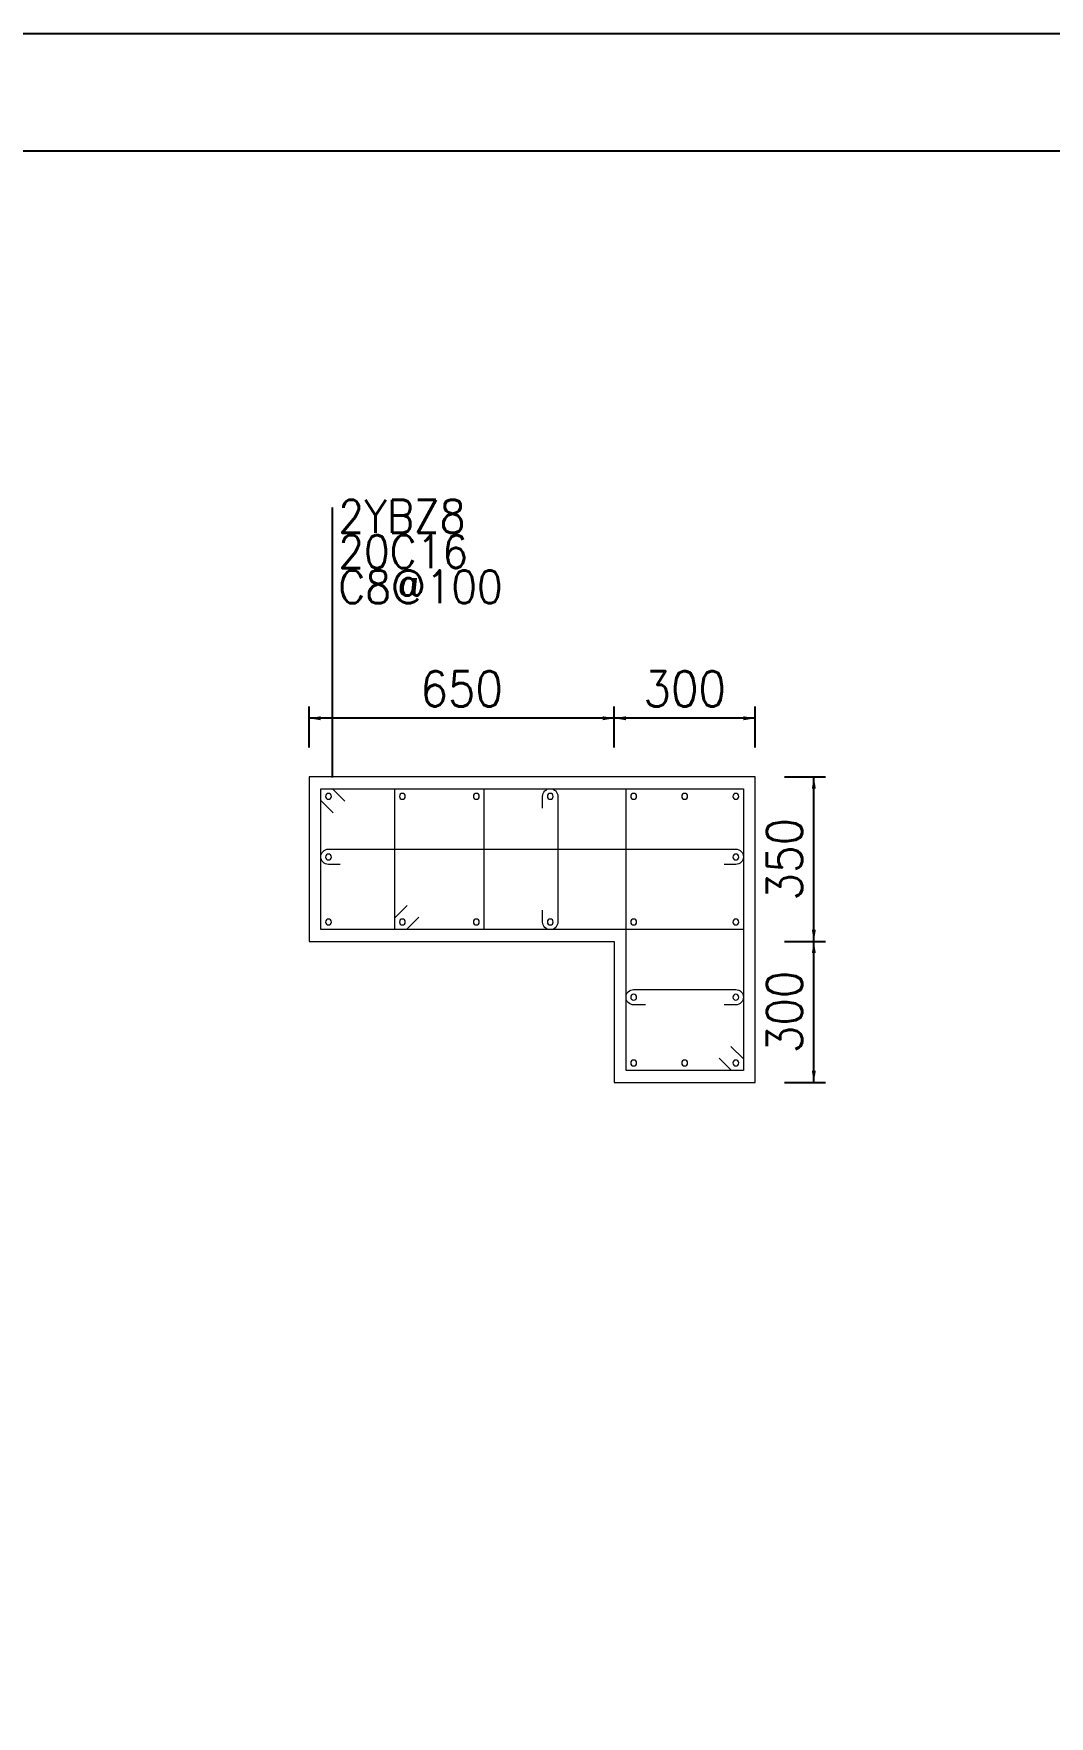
# Model space of a CAD drawing. Extents: x 292423 to 377252, y 106557 to 361882.
# Drawn here: x 359287 to 367940, y 282247 to 296574 of the extents above; entities that cross this region are included whole.
import ezdxf
from ezdxf.enums import TextEntityAlignment as Align

# ---------------------------------------------------------------- set-up
doc = ezdxf.new("R2010")
doc.units = 0
doc.header["$LTSCALE"] = 1000
for name, color, linetype in [('1508', 2, 'Continuous'), ('tk', 7, 'Continuous'), ('Y阴影', 254, 'Continuous')]:
    doc.layers.add(name, color=color, linetype=linetype)
for name, color, linetype, lineweight in [('REIN', 6, 'Continuous', 18), ('Z-柱大样外框', 7, 'ByLayer', 18), ('Z-详图标注', 3, 'Continuous', 18)]:
    doc.layers.add(name, color=color, linetype=linetype, lineweight=lineweight)
doc.styles.get("Standard").update_dxf_attribs({"font": 'standard'})
doc.dimstyles.get("Standard").update_dxf_attribs({"dimtxt": 300, "dimasz": 100, "dimexe": 100, "dimexo": 250, "dimgap": 100, "dimtad": 0, "dimtoh": 1, "dimdec": 0, "dimlfac": 0.25, "dimdsep": 46, "dimcen": 0.09, "dimclrt": 7, "dimadec": 0, "dimazin": 0, "dimtfac": 1, "dimtdec": 4, "dimtofl": 0, "dimtmove": 0, "dimatfit": 3, "dimfxl": 1, "dimtolj": 1, "dimtzin": 0, "dimarcsym": 0})

# ---------------------------------------------------------------- blocks, each defined once
blk = doc.blocks.new('*D33')
at = {"layer": 'Z-详图标注', "color": 0, "linetype": 'ByBlock', "lineweight": -2}
for p, q in [((365684, 288845), (366034, 288845)), ((365934, 287645), (365934, 288845)), ((365684, 287645), (366034, 287645))]:
    blk.add_line(p, q, dxfattribs=at)
for points in [[(365934, 288845), (365951, 288745), (365917, 288745)], [(365934, 287645), (365917, 287745), (365951, 287745)]]:
    blk.add_solid(points, dxfattribs=at)
at = {"layer": 'Z-详图标注', "color": 7, "linetype": 'Continuous', "lineweight": -2, "insert": (365684, 288245), "char_height": 300, "width": 566.67, "attachment_point": 5, "rotation": 90}
blk.add_mtext('300', dxfattribs=at)
blk = doc.blocks.new('*D531')
at = {"layer": 'Z-详图标注', "color": 0, "linetype": 'ByBlock', "lineweight": -2}
for p, q in [((365684, 290245), (366034, 290245)), ((365934, 288845), (365934, 290245)), ((365684, 288845), (366034, 288845))]:
    blk.add_line(p, q, dxfattribs=at)
for points in [[(365934, 290245), (365951, 290145), (365917, 290145)], [(365934, 288845), (365917, 288945), (365951, 288945)]]:
    blk.add_solid(points, dxfattribs=at)
at = {"layer": 'Z-详图标注', "color": 7, "linetype": 'Continuous', "lineweight": -2, "insert": (365684, 289545), "char_height": 300, "width": 566.67, "attachment_point": 5, "rotation": 90}
blk.add_mtext('350', dxfattribs=at)
blk = doc.blocks.new('*D139')
at = {"layer": 'Z-详图标注', "color": 0, "linetype": 'ByBlock', "lineweight": -2}
for p, q in [((364234, 290495), (364234, 290845)), ((365434, 290495), (365434, 290845)), ((365434, 290745), (364234, 290745))]:
    blk.add_line(p, q, dxfattribs=at)
for points in [[(364234, 290745), (364334, 290762), (364334, 290728)], [(365434, 290745), (365334, 290728), (365334, 290762)]]:
    blk.add_solid(points, dxfattribs=at)
at = {"layer": 'Z-详图标注', "color": 7, "linetype": 'Continuous', "lineweight": -2, "insert": (364834, 290995), "char_height": 300, "width": 566.67, "attachment_point": 5}
blk.add_mtext('300', dxfattribs=at)
blk = doc.blocks.new('*D636')
at = {"layer": 'Z-详图标注', "color": 0, "linetype": 'ByBlock', "lineweight": -2}
for p, q in [((361634, 290495), (361634, 290845)), ((364234, 290495), (364234, 290845)), ((364234, 290745), (361634, 290745))]:
    blk.add_line(p, q, dxfattribs=at)
for points in [[(361634, 290745), (361734, 290762), (361734, 290728)], [(364234, 290745), (364134, 290728), (364134, 290762)]]:
    blk.add_solid(points, dxfattribs=at)
at = {"layer": 'Z-详图标注', "color": 7, "linetype": 'Continuous', "lineweight": -2, "insert": (362934, 290995), "char_height": 300, "width": 556.67, "attachment_point": 5}
blk.add_mtext('650', dxfattribs=at)
blk = doc.blocks.new('A1tk')
at = {"layer": 'tk', "color": 5}
blk.add_lwpolyline([(0, 0), (0, 59400), (84100, 59400), (84100, 0)], close=True, dxfattribs=at)
at = {"layer": 'tk'}
blk.add_lwpolyline([(2500, 1000), (83100, 1000), (83100, 58400), (2500, 58400)], close=True, dxfattribs=at)

msp = doc.modelspace()

# ---------------------------------------------------------------- linework, layer by layer
at = {"layer": 'REIN', "color": 6}
for points in [[(361839.9, 289939.1), (361733.9, 290045.1), (361733.9, 290145.1), (365333.9, 290145.1), (365333.9, 288945.1), (361733.9, 288945.1), (361733.9, 290145.1), (361833.9, 290145.1), (361939.9, 290039.1)], [(362569.9, 289051.2), (362463.9, 288945.1), (362363.9, 288945.1), (362363.9, 290145.1), (363123.9, 290145.1), (363123.9, 288945.1), (362363.9, 288945.1), (362363.9, 289045.1), (362469.9, 289151.2)], [(365227.8, 287951.2), (365333.9, 287845.1), (365333.9, 287745.1), (364333.9, 287745.1), (364333.9, 290145.1), (365333.9, 290145.1), (365333.9, 287745.1), (365233.9, 287745.1), (365127.8, 287851.2)]]:
    msp.add_lwpolyline(points, dxfattribs=at)
for points in [[(363623.9, 289980.1), (363623.9, 290080.1, -1), (363753.9, 290080.1), (363753.9, 289010.1, -1), (363623.9, 289010.1), (363623.9, 289110.1)], [(361898.8, 289500.6), (361798.8, 289500.6, -1), (361798.8, 289630.6), (365268.9, 289630.6, -1), (365268.9, 289500.6), (365168.9, 289500.6)], [(364498.9, 288305.1), (364398.9, 288305.1, -1), (364398.9, 288435.1), (365268.9, 288435.1, -1), (365268.9, 288305.1), (365168.9, 288305.1)]]:
    msp.add_lwpolyline(points, format="xyb", dxfattribs=at)
for points in [[(361773.9, 290080.1, 1), (361823.9, 290080.1, 1)], [(362403.9, 290080.1, 1), (362453.9, 290080.1, 1)], [(363033.9, 290080.1, 1), (363083.9, 290080.1, 1)], [(363663.9, 290080.1, 1), (363713.9, 290080.1, 1)], [(364373.9, 290080.1, 1), (364423.9, 290080.1, 1)], [(364808.9, 290080.1, 1), (364858.9, 290080.1, 1)], [(365243.9, 290080.1, 1), (365293.9, 290080.1, 1)], [(361773.9, 289563.7, 1), (361823.9, 289563.7, 1)], [(365243.9, 289563.7, 1), (365293.9, 289563.7, 1)], [(361773.9, 289010.1, 1), (361823.9, 289010.1, 1)], [(362403.9, 289010.1, 1), (362453.9, 289010.1, 1)], [(363033.9, 289010.1, 1), (363083.9, 289010.1, 1)], [(363663.9, 289010.1, 1), (363713.9, 289010.1, 1)], [(364373.9, 289010.1, 1), (364423.9, 289010.1, 1)], [(365243.9, 289010.1, 1), (365293.9, 289010.1, 1)], [(364373.9, 288370.1, 1), (364423.9, 288370.1, 1)], [(365243.9, 288370.1, 1), (365293.9, 288370.1, 1)], [(364373.9, 287810.1, 1), (364423.9, 287810.1, 1)], [(364808.9, 287810.1, 1), (364858.9, 287810.1, 1)], [(365243.9, 287810.1, 1), (365293.9, 287810.1, 1)]]:
    msp.add_lwpolyline(points, format="xyb", close=True, dxfattribs=at)
at = {"layer": 'Y阴影'}
msp.add_line((361833.9, 290240.1), (361833.9, 292540.1), dxfattribs=at)
at = {"layer": 'Z-柱大样外框'}
msp.add_lwpolyline([(361633.9, 290245.1), (361633.9, 288845.1), (364233.9, 288845.1), (364233.9, 287645.1), (365433.9, 287645.1), (365433.9, 290245.1), (361633.9, 290245.1)], close=True, dxfattribs=at)

# ---------------------------------------------------------------- block references
at = {"layer": '1508'}
msp.add_blockref('A1tk', (292422.6, 237173.9), dxfattribs=at)

# ---------------------------------------------------------------- texts
at = {"layer": 'Y阴影'}
for s, p in [('2YBZ8', (361883.9, 292240.1)), ('20C16', (361883.9, 291940.1)), ('C8@100', (361883.9, 291640.1))]:
    msp.add_text(s, height=280, dxfattribs=at).set_placement(p, align=Align.BOTTOM_LEFT)

# ---------------------------------------------------------------- dimensions: what is measured, and where the dimension line sits
at = {"layer": 'Z-详图标注'}
for base, p1, p2, angle, picture, middle in [((361633.9, 290745.1), (364233.9, 290245.1), (361633.9, 290245.1), 180, '*D636', (362933.9, 290995.1)), ((364233.9, 290745.1), (365433.9, 290245.1), (364233.9, 290245.1), 180, '*D139', (364833.9, 290995.1)), ((365933.9, 290245.1), (365433.9, 288845.1), (365433.9, 290245.1), 90, '*D531', (365683.9, 289545.1)), ((365933.9, 288845.1), (365433.9, 287645.1), (365433.9, 288845.1), 90, '*D33', (365683.9, 288245.1))]:
    dim = msp.add_linear_dim(base=base, p1=p1, p2=p2, angle=angle, dimstyle='Standard', dxfattribs=at)
    dim.commit()
    dim.dimension.update_dxf_attribs({"geometry": picture, "text_midpoint": middle})

doc.saveas('drawing.dxf')
